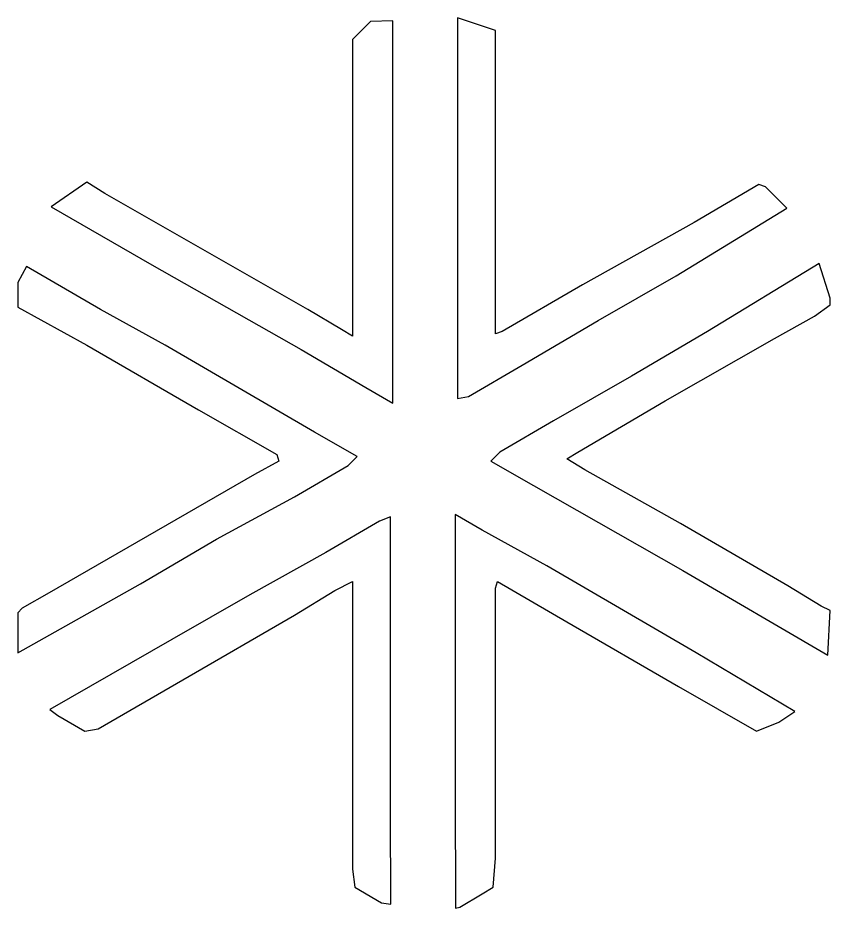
# Model space of a CAD drawing. Header units: centimetres. Extents: x -162 to 48, y -78 to 11.
# Drawn here: x -154.6 to -149.12, y -0.83 to 5.18 of the extents above; entities that cross this region are included whole.
import ezdxf

# ---------------------------------------------------------------- set-up
doc = ezdxf.new("R2010")
doc.units = ezdxf.units.CM
doc.header["$MEASUREMENT"] = 0
doc.layers.add('layer 1', color=7, linetype='Continuous')

msp = doc.modelspace()

# ---------------------------------------------------------------- linework, layer by layer
at = {"layer": 'layer 1', "color": 140}
for points, knots in [([(-151.63458, 2.92931), (-151.63458, 2.92931), (-151.63458, 2.92931), (-151.63458, 2.92931), (-151.63458, 2.92931), (-151.63458, 2.92931), (-151.63458, 4.10406), (-151.63458, 4.10406), (-151.63458, 4.10406), (-151.63458, 4.10406), (-151.63458, 4.6012), (-151.63458, 4.6012), (-151.63458, 4.6012), (-151.63458, 4.6012), (-151.63458, 5.18385), (-151.63458, 5.18385), (-151.63458, 5.18385), (-151.63458, 5.18385), (-151.37834, 5.09819), (-151.37834, 5.09819), (-151.37834, 5.09819), (-151.37834, 5.09819), (-151.37834, 5.06806), (-151.37834, 5.06806), (-151.37834, 5.06806), (-151.37834, 5.06806), (-151.37834, 4.82702), (-151.37834, 4.82702), (-151.37834, 4.82702), (-151.37834, 4.82702), (-151.37834, 4.01382), (-151.37834, 4.01382), (-151.37834, 4.01382), (-151.37834, 4.01382), (-151.37834, 3.24567), (-151.37834, 3.24567), (-151.37834, 3.24567), (-151.37834, 3.24567), (-151.37834, 3.04983), (-151.37834, 3.04983), (-151.37834, 3.04983), (-151.37834, 3.04983), (-151.33314, 3.0649), (-151.33314, 3.0649), (-151.33314, 3.0649), (-151.33314, 3.0649), (-150.79067, 3.38111), (-150.79067, 3.38111), (-150.79067, 3.38111), (-150.79067, 3.38111), (-150.03728, 3.80292), (-150.03728, 3.80292), (-150.03728, 3.80292), (-150.03728, 3.80292), (-149.60026, 4.05902), (-149.60026, 4.05902), (-149.60026, 4.05902), (-149.60026, 4.05902), (-149.55507, 4.04381), (-149.55507, 4.04381), (-149.55507, 4.04381), (-149.55507, 4.04381), (-149.40974, 3.89862), (-149.40974, 3.89862), (-149.40974, 3.89862), (-149.40974, 3.89862), (-150.1578, 3.44137), (-150.1578, 3.44137), (-150.1578, 3.44137), (-150.1578, 3.44137), (-150.68521, 3.14022), (-150.68521, 3.14022), (-150.68521, 3.14022), (-150.68521, 3.14022), (-151.19756, 2.83893), (-151.19756, 2.83893), (-151.19756, 2.83893), (-151.19756, 2.83893), (-151.55926, 2.62802), (-151.55926, 2.62802), (-151.55926, 2.62802), (-151.55926, 2.62802), (-151.63458, 2.6131), (-151.63458, 2.6131), (-151.63458, 2.6131), (-151.63458, 2.6131), (-151.63458, 2.92931), (-151.63458, 2.92931)], [0, 0, 0, 0, 0.0434783, 0.0434783, 0.0434783, 0.0434783, 0.0869565, 0.0869565, 0.0869565, 0.0869565, 0.1304348, 0.1304348, 0.1304348, 0.1304348, 0.173913, 0.173913, 0.173913, 0.173913, 0.2173913, 0.2173913, 0.2173913, 0.2173913, 0.2608696, 0.2608696, 0.2608696, 0.2608696, 0.3043478, 0.3043478, 0.3043478, 0.3043478, 0.3478261, 0.3478261, 0.3478261, 0.3478261, 0.3913043, 0.3913043, 0.3913043, 0.3913043, 0.4347826, 0.4347826, 0.4347826, 0.4347826, 0.4782609, 0.4782609, 0.4782609, 0.4782609, 0.5217391, 0.5217391, 0.5217391, 0.5217391, 0.5652174, 0.5652174, 0.5652174, 0.5652174, 0.6086957, 0.6086957, 0.6086957, 0.6086957, 0.6521739, 0.6521739, 0.6521739, 0.6521739, 0.6956522, 0.6956522, 0.6956522, 0.6956522, 0.7391304, 0.7391304, 0.7391304, 0.7391304, 0.7826087, 0.7826087, 0.7826087, 0.7826087, 0.826087, 0.826087, 0.826087, 0.826087, 0.8695652, 0.8695652, 0.8695652, 0.8695652, 0.9130435, 0.9130435, 0.9130435, 0.9130435, 1, 1, 1, 1]), ([(-154.13591, 4.07394), (-154.13591, 4.07394), (-154.13591, 4.07394), (-154.13591, 4.07394), (-154.13591, 4.07394), (-154.13591, 4.07394), (-154.01539, 3.99876), (-154.01539, 3.99876), (-154.01539, 3.99876), (-154.01539, 3.99876), (-152.64421, 3.21554), (-152.64421, 3.21554), (-152.64421, 3.21554), (-152.64421, 3.21554), (-152.41809, 3.07996), (-152.41809, 3.07996), (-152.41809, 3.07996), (-152.41809, 3.07996), (-152.34277, 3.03477), (-152.34277, 3.03477), (-152.34277, 3.03477), (-152.34277, 3.03477), (-152.34277, 3.18541), (-152.34277, 3.18541), (-152.34277, 3.18541), (-152.34277, 3.18541), (-152.34277, 3.51669), (-152.34277, 3.51669), (-152.34277, 3.51669), (-152.34277, 3.51669), (-152.34277, 4.37523), (-152.34277, 4.37523), (-152.34277, 4.37523), (-152.34277, 4.37523), (-152.34277, 5.03793), (-152.34277, 5.03793), (-152.34277, 5.03793), (-152.34277, 5.03793), (-152.22225, 5.15844), (-152.22225, 5.15844), (-152.22225, 5.15844), (-152.22225, 5.15844), (-152.07161, 5.16288), (-152.07161, 5.16288), (-152.07161, 5.16288), (-152.07161, 5.16288), (-152.07161, 4.45055), (-152.07161, 4.45055), (-152.07161, 4.45055), (-152.07161, 4.45055), (-152.07161, 3.29072), (-152.07161, 3.29072), (-152.07161, 3.29072), (-152.07161, 3.29072), (-152.07161, 2.79373), (-152.07161, 2.79373), (-152.07161, 2.79373), (-152.07161, 2.79373), (-152.07161, 2.58283), (-152.07161, 2.58283), (-152.07161, 2.58283), (-152.07161, 2.58283), (-152.25238, 2.68828), (-152.25238, 2.68828), (-152.25238, 2.68828), (-152.25238, 2.68828), (-152.68941, 2.94438), (-152.68941, 2.94438), (-152.68941, 2.94438), (-152.68941, 2.94438), (-153.69904, 3.51669), (-153.69904, 3.51669), (-153.69904, 3.51669), (-153.69904, 3.51669), (-154.37709, 3.90837), (-154.37709, 3.90837), (-154.37709, 3.90837), (-154.37709, 3.90837), (-154.13591, 4.07394), (-154.13591, 4.07394)], [0, 0, 0, 0, 0.047619, 0.047619, 0.047619, 0.047619, 0.0952381, 0.0952381, 0.0952381, 0.0952381, 0.1428571, 0.1428571, 0.1428571, 0.1428571, 0.1904762, 0.1904762, 0.1904762, 0.1904762, 0.2380952, 0.2380952, 0.2380952, 0.2380952, 0.2857143, 0.2857143, 0.2857143, 0.2857143, 0.3333333, 0.3333333, 0.3333333, 0.3333333, 0.3809524, 0.3809524, 0.3809524, 0.3809524, 0.4285714, 0.4285714, 0.4285714, 0.4285714, 0.4761905, 0.4761905, 0.4761905, 0.4761905, 0.5238095, 0.5238095, 0.5238095, 0.5238095, 0.5714286, 0.5714286, 0.5714286, 0.5714286, 0.6190476, 0.6190476, 0.6190476, 0.6190476, 0.6666667, 0.6666667, 0.6666667, 0.6666667, 0.7142857, 0.7142857, 0.7142857, 0.7142857, 0.7619048, 0.7619048, 0.7619048, 0.7619048, 0.8095238, 0.8095238, 0.8095238, 0.8095238, 0.8571429, 0.8571429, 0.8571429, 0.8571429, 0.9047619, 0.9047619, 0.9047619, 0.9047619, 1, 1, 1, 1]), ([(-154.60306, 3.39617), (-154.60306, 3.39617), (-154.60306, 3.39617), (-154.60306, 3.39617), (-154.60306, 3.39617), (-154.60306, 3.39617), (-154.54399, 3.50487), (-154.54399, 3.50487), (-154.54399, 3.50487), (-154.54399, 3.50487), (-154.04552, 3.21554), (-154.04552, 3.21554), (-154.04552, 3.21554), (-154.04552, 3.21554), (-153.6085, 2.97451), (-153.6085, 2.97451), (-153.6085, 2.97451), (-153.6085, 2.97451), (-152.59902, 2.38713), (-152.59902, 2.38713), (-152.59902, 2.38713), (-152.59902, 2.38713), (-152.31264, 2.22142), (-152.31264, 2.22142), (-152.31264, 2.22142), (-152.31264, 2.22142), (-152.3729, 2.16116), (-152.3729, 2.16116), (-152.3729, 2.16116), (-152.3729, 2.16116), (-152.7346, 1.95026), (-152.7346, 1.95026), (-152.7346, 1.95026), (-152.7346, 1.95026), (-153.26201, 1.66418), (-153.26201, 1.66418), (-153.26201, 1.66418), (-153.26201, 1.66418), (-153.77436, 1.36288), (-153.77436, 1.36288), (-153.77436, 1.36288), (-153.77436, 1.36288), (-154.60306, 0.89603), (-154.60306, 0.89603), (-154.60306, 0.89603), (-154.60306, 0.89603), (-154.60306, 1.09187), (-154.60306, 1.09187), (-154.60306, 1.09187), (-154.60306, 1.09187), (-154.60306, 1.16704), (-154.60306, 1.16704), (-154.60306, 1.16704), (-154.60306, 1.16704), (-154.57294, 1.19717), (-154.57294, 1.19717), (-154.57294, 1.19717), (-154.57294, 1.19717), (-154.39216, 1.30262), (-154.39216, 1.30262), (-154.39216, 1.30262), (-154.39216, 1.30262), (-153.00591, 2.10091), (-153.00591, 2.10091), (-153.00591, 2.10091), (-153.00591, 2.10091), (-152.84005, 2.19129), (-152.84005, 2.19129), (-152.84005, 2.19129), (-152.84005, 2.19129), (-152.85512, 2.23649), (-152.85512, 2.23649), (-152.85512, 2.23649), (-152.85512, 2.23649), (-153.38253, 2.53778), (-153.38253, 2.53778), (-153.38253, 2.53778), (-153.38253, 2.53778), (-154.13591, 2.97451), (-154.13591, 2.97451), (-154.13591, 2.97451), (-154.13591, 2.97451), (-154.60306, 3.23061), (-154.60306, 3.23061), (-154.60306, 3.23061), (-154.60306, 3.23061), (-154.60306, 3.39617), (-154.60306, 3.39617)], [0, 0, 0, 0, 0.0434783, 0.0434783, 0.0434783, 0.0434783, 0.0869565, 0.0869565, 0.0869565, 0.0869565, 0.1304348, 0.1304348, 0.1304348, 0.1304348, 0.173913, 0.173913, 0.173913, 0.173913, 0.2173913, 0.2173913, 0.2173913, 0.2173913, 0.2608696, 0.2608696, 0.2608696, 0.2608696, 0.3043478, 0.3043478, 0.3043478, 0.3043478, 0.3478261, 0.3478261, 0.3478261, 0.3478261, 0.3913043, 0.3913043, 0.3913043, 0.3913043, 0.4347826, 0.4347826, 0.4347826, 0.4347826, 0.4782609, 0.4782609, 0.4782609, 0.4782609, 0.5217391, 0.5217391, 0.5217391, 0.5217391, 0.5652174, 0.5652174, 0.5652174, 0.5652174, 0.6086957, 0.6086957, 0.6086957, 0.6086957, 0.6521739, 0.6521739, 0.6521739, 0.6521739, 0.6956522, 0.6956522, 0.6956522, 0.6956522, 0.7391304, 0.7391304, 0.7391304, 0.7391304, 0.7826087, 0.7826087, 0.7826087, 0.7826087, 0.826087, 0.826087, 0.826087, 0.826087, 0.8695652, 0.8695652, 0.8695652, 0.8695652, 0.9130435, 0.9130435, 0.9130435, 0.9130435, 1, 1, 1, 1]), ([(-149.19219, 3.5254), (-149.19219, 3.5254), (-149.19219, 3.5254), (-149.19219, 3.5254), (-149.19219, 3.5254), (-149.19219, 3.5254), (-149.11804, 3.29072), (-149.11804, 3.29072), (-149.11804, 3.29072), (-149.11804, 3.29072), (-149.11804, 3.24567), (-149.11804, 3.24567), (-149.11804, 3.24567), (-149.11804, 3.24567), (-149.2235, 3.17035), (-149.2235, 3.17035), (-149.2235, 3.17035), (-149.2235, 3.17035), (-149.49481, 3.0197), (-149.49481, 3.0197), (-149.49481, 3.0197), (-149.49481, 3.0197), (-150.23313, 2.59789), (-150.23313, 2.59789), (-150.23313, 2.59789), (-150.23313, 2.59789), (-150.8208, 2.25155), (-150.8208, 2.25155), (-150.8208, 2.25155), (-150.8208, 2.25155), (-150.89627, 2.20636), (-150.89627, 2.20636), (-150.89627, 2.20636), (-150.89627, 2.20636), (-150.7756, 2.13103), (-150.7756, 2.13103), (-150.7756, 2.13103), (-150.7756, 2.13103), (-150.12767, 1.76948), (-150.12767, 1.76948), (-150.12767, 1.76948), (-150.12767, 1.76948), (-149.40442, 1.34782), (-149.40442, 1.34782), (-149.40442, 1.34782), (-149.40442, 1.34782), (-149.1783, 1.21224), (-149.1783, 1.21224), (-149.1783, 1.21224), (-149.1783, 1.21224), (-149.11804, 1.18211), (-149.11804, 1.18211), (-149.11804, 1.18211), (-149.11804, 1.18211), (-149.13311, 0.88096), (-149.13311, 0.88096), (-149.13311, 0.88096), (-149.13311, 0.88096), (-150.11261, 1.45327), (-150.11261, 1.45327), (-150.11261, 1.45327), (-150.11261, 1.45327), (-151.12224, 2.02558), (-151.12224, 2.02558), (-151.12224, 2.02558), (-151.12224, 2.02558), (-151.40847, 2.19129), (-151.40847, 2.19129), (-151.40847, 2.19129), (-151.40847, 2.19129), (-151.34821, 2.25155), (-151.34821, 2.25155), (-151.34821, 2.25155), (-151.34821, 2.25155), (-150.98665, 2.46246), (-150.98665, 2.46246), (-150.98665, 2.46246), (-150.98665, 2.46246), (-150.45924, 2.7636), (-150.45924, 2.7636), (-150.45924, 2.7636), (-150.45924, 2.7636), (-149.9469, 3.0649), (-149.9469, 3.0649), (-149.9469, 3.0649), (-149.9469, 3.0649), (-149.19219, 3.5254), (-149.19219, 3.5254)], [0, 0, 0, 0, 0.0434783, 0.0434783, 0.0434783, 0.0434783, 0.0869565, 0.0869565, 0.0869565, 0.0869565, 0.1304348, 0.1304348, 0.1304348, 0.1304348, 0.173913, 0.173913, 0.173913, 0.173913, 0.2173913, 0.2173913, 0.2173913, 0.2173913, 0.2608696, 0.2608696, 0.2608696, 0.2608696, 0.3043478, 0.3043478, 0.3043478, 0.3043478, 0.3478261, 0.3478261, 0.3478261, 0.3478261, 0.3913043, 0.3913043, 0.3913043, 0.3913043, 0.4347826, 0.4347826, 0.4347826, 0.4347826, 0.4782609, 0.4782609, 0.4782609, 0.4782609, 0.5217391, 0.5217391, 0.5217391, 0.5217391, 0.5652174, 0.5652174, 0.5652174, 0.5652174, 0.6086957, 0.6086957, 0.6086957, 0.6086957, 0.6521739, 0.6521739, 0.6521739, 0.6521739, 0.6956522, 0.6956522, 0.6956522, 0.6956522, 0.7391304, 0.7391304, 0.7391304, 0.7391304, 0.7826087, 0.7826087, 0.7826087, 0.7826087, 0.826087, 0.826087, 0.826087, 0.826087, 0.8695652, 0.8695652, 0.8695652, 0.8695652, 0.9130435, 0.9130435, 0.9130435, 0.9130435, 1, 1, 1, 1]), ([(-152.14693, -0.79092), (-152.14693, -0.79092), (-152.14693, -0.79092), (-152.14693, -0.79092), (-152.14693, -0.79092), (-152.14693, -0.79092), (-152.32771, -0.68547), (-152.32771, -0.68547), (-152.32771, -0.68547), (-152.32771, -0.68547), (-152.34277, -0.56495), (-152.34277, -0.56495), (-152.34277, -0.56495), (-152.34277, -0.56495), (-152.34277, 0.158), (-152.34277, 0.158), (-152.34277, 0.158), (-152.34277, 0.158), (-152.34277, 1.00148), (-152.34277, 1.00148), (-152.34277, 1.00148), (-152.34277, 1.00148), (-152.34277, 1.28756), (-152.34277, 1.28756), (-152.34277, 1.28756), (-152.34277, 1.28756), (-152.34277, 1.37795), (-152.34277, 1.37795), (-152.34277, 1.37795), (-152.34277, 1.37795), (-152.46329, 1.31769), (-152.46329, 1.31769), (-152.46329, 1.31769), (-152.46329, 1.31769), (-152.7346, 1.15198), (-152.7346, 1.15198), (-152.7346, 1.15198), (-152.7346, 1.15198), (-153.48798, 0.71525), (-153.48798, 0.71525), (-153.48798, 0.71525), (-153.48798, 0.71525), (-154.06059, 0.38383), (-154.06059, 0.38383), (-154.06059, 0.38383), (-154.06059, 0.38383), (-154.15112, 0.36876), (-154.15112, 0.36876), (-154.15112, 0.36876), (-154.15112, 0.36876), (-154.3319, 0.47421), (-154.3319, 0.47421), (-154.3319, 0.47421), (-154.3319, 0.47421), (-154.3864, 0.51424), (-154.3864, 0.51424), (-154.3864, 0.51424), (-154.3864, 0.51424), (-153.56331, 0.98641), (-153.56331, 0.98641), (-153.56331, 0.98641), (-153.56331, 0.98641), (-153.03604, 1.28756), (-153.03604, 1.28756), (-153.03604, 1.28756), (-153.03604, 1.28756), (-152.5237, 1.57379), (-152.5237, 1.57379), (-152.5237, 1.57379), (-152.5237, 1.57379), (-152.162, 1.78469), (-152.162, 1.78469), (-152.162, 1.78469), (-152.162, 1.78469), (-152.08667, 1.81468), (-152.08667, 1.81468), (-152.08667, 1.81468), (-152.08667, 1.81468), (-152.08667, 1.4834), (-152.08667, 1.4834), (-152.08667, 1.4834), (-152.08667, 1.4834), (-152.08667, 0.32357), (-152.08667, 0.32357), (-152.08667, 0.32357), (-152.08667, 0.32357), (-152.08667, -0.17342), (-152.08667, -0.17342), (-152.08667, -0.17342), (-152.08667, -0.17342), (-152.08446, -0.79949), (-152.08446, -0.79949), (-152.08446, -0.79949), (-152.08446, -0.79949), (-152.14693, -0.79092), (-152.14693, -0.79092)], [0, 0, 0, 0, 0.04, 0.04, 0.04, 0.04, 0.08, 0.08, 0.08, 0.08, 0.12, 0.12, 0.12, 0.12, 0.16, 0.16, 0.16, 0.16, 0.2, 0.2, 0.2, 0.2, 0.24, 0.24, 0.24, 0.24, 0.28, 0.28, 0.28, 0.28, 0.32, 0.32, 0.32, 0.32, 0.36, 0.36, 0.36, 0.36, 0.4, 0.4, 0.4, 0.4, 0.44, 0.44, 0.44, 0.44, 0.48, 0.48, 0.48, 0.48, 0.52, 0.52, 0.52, 0.52, 0.56, 0.56, 0.56, 0.56, 0.6, 0.6, 0.6, 0.6, 0.64, 0.64, 0.64, 0.64, 0.68, 0.68, 0.68, 0.68, 0.72, 0.72, 0.72, 0.72, 0.76, 0.76, 0.76, 0.76, 0.8, 0.8, 0.8, 0.8, 0.84, 0.84, 0.84, 0.84, 0.88, 0.88, 0.88, 0.88, 0.92, 0.92, 0.92, 0.92, 1, 1, 1, 1]), ([(-151.64965, 1.13691), (-151.64965, 1.13691), (-151.64965, 1.13691), (-151.64965, 1.13691), (-151.64965, 1.13691), (-151.64965, 1.13691), (-151.64965, 1.63405), (-151.64965, 1.63405), (-151.64965, 1.63405), (-151.64965, 1.63405), (-151.64965, 1.82974), (-151.64965, 1.82974), (-151.64965, 1.82974), (-151.64965, 1.82974), (-151.46887, 1.72429), (-151.46887, 1.72429), (-151.46887, 1.72429), (-151.46887, 1.72429), (-151.03185, 1.4834), (-151.03185, 1.4834), (-151.03185, 1.4834), (-151.03185, 1.4834), (-150.02222, 0.89603), (-150.02222, 0.89603), (-150.02222, 0.89603), (-150.02222, 0.89603), (-149.35716, 0.5011), (-149.35716, 0.5011), (-149.35716, 0.5011), (-149.35716, 0.5011), (-149.46468, 0.42902), (-149.46468, 0.42902), (-149.46468, 0.42902), (-149.46468, 0.42902), (-149.61533, 0.36876), (-149.61533, 0.36876), (-149.61533, 0.36876), (-149.61533, 0.36876), (-150.14274, 0.67006), (-150.14274, 0.67006), (-150.14274, 0.67006), (-150.14274, 0.67006), (-150.89627, 1.10678), (-150.89627, 1.10678), (-150.89627, 1.10678), (-150.89627, 1.10678), (-151.36327, 1.37795), (-151.36327, 1.37795), (-151.36327, 1.37795), (-151.36327, 1.37795), (-151.37834, 1.33275), (-151.37834, 1.33275), (-151.37834, 1.33275), (-151.37834, 1.33275), (-151.37834, 1.09187), (-151.37834, 1.09187), (-151.37834, 1.09187), (-151.37834, 1.09187), (-151.37834, -0.48978), (-151.37834, -0.48978), (-151.37834, -0.48978), (-151.37834, -0.48978), (-151.39355, -0.68547), (-151.39355, -0.68547), (-151.39355, -0.68547), (-151.39355, -0.68547), (-151.46887, -0.73066), (-151.46887, -0.73066), (-151.46887, -0.73066), (-151.46887, -0.73066), (-151.61952, -0.82105), (-151.61952, -0.82105), (-151.61952, -0.82105), (-151.61952, -0.82105), (-151.64714, -0.8274), (-151.64714, -0.8274), (-151.64714, -0.8274), (-151.64714, -0.8274), (-151.64965, -0.03784), (-151.64965, -0.03784), (-151.64965, -0.03784), (-151.64965, -0.03784), (-151.64965, 1.13691), (-151.64965, 1.13691)], [0, 0, 0, 0, 0.0454545, 0.0454545, 0.0454545, 0.0454545, 0.0909091, 0.0909091, 0.0909091, 0.0909091, 0.1363636, 0.1363636, 0.1363636, 0.1363636, 0.1818182, 0.1818182, 0.1818182, 0.1818182, 0.2272727, 0.2272727, 0.2272727, 0.2272727, 0.2727273, 0.2727273, 0.2727273, 0.2727273, 0.3181818, 0.3181818, 0.3181818, 0.3181818, 0.3636364, 0.3636364, 0.3636364, 0.3636364, 0.4090909, 0.4090909, 0.4090909, 0.4090909, 0.4545455, 0.4545455, 0.4545455, 0.4545455, 0.5, 0.5, 0.5, 0.5, 0.5454545, 0.5454545, 0.5454545, 0.5454545, 0.5909091, 0.5909091, 0.5909091, 0.5909091, 0.6363636, 0.6363636, 0.6363636, 0.6363636, 0.6818182, 0.6818182, 0.6818182, 0.6818182, 0.7272727, 0.7272727, 0.7272727, 0.7272727, 0.7727273, 0.7727273, 0.7727273, 0.7727273, 0.8181818, 0.8181818, 0.8181818, 0.8181818, 0.8636364, 0.8636364, 0.8636364, 0.8636364, 0.9090909, 0.9090909, 0.9090909, 0.9090909, 1, 1, 1, 1])]:
    msp.add_open_spline(points, degree=3, knots=knots, dxfattribs=at)

doc.saveas('drawing.dxf')
